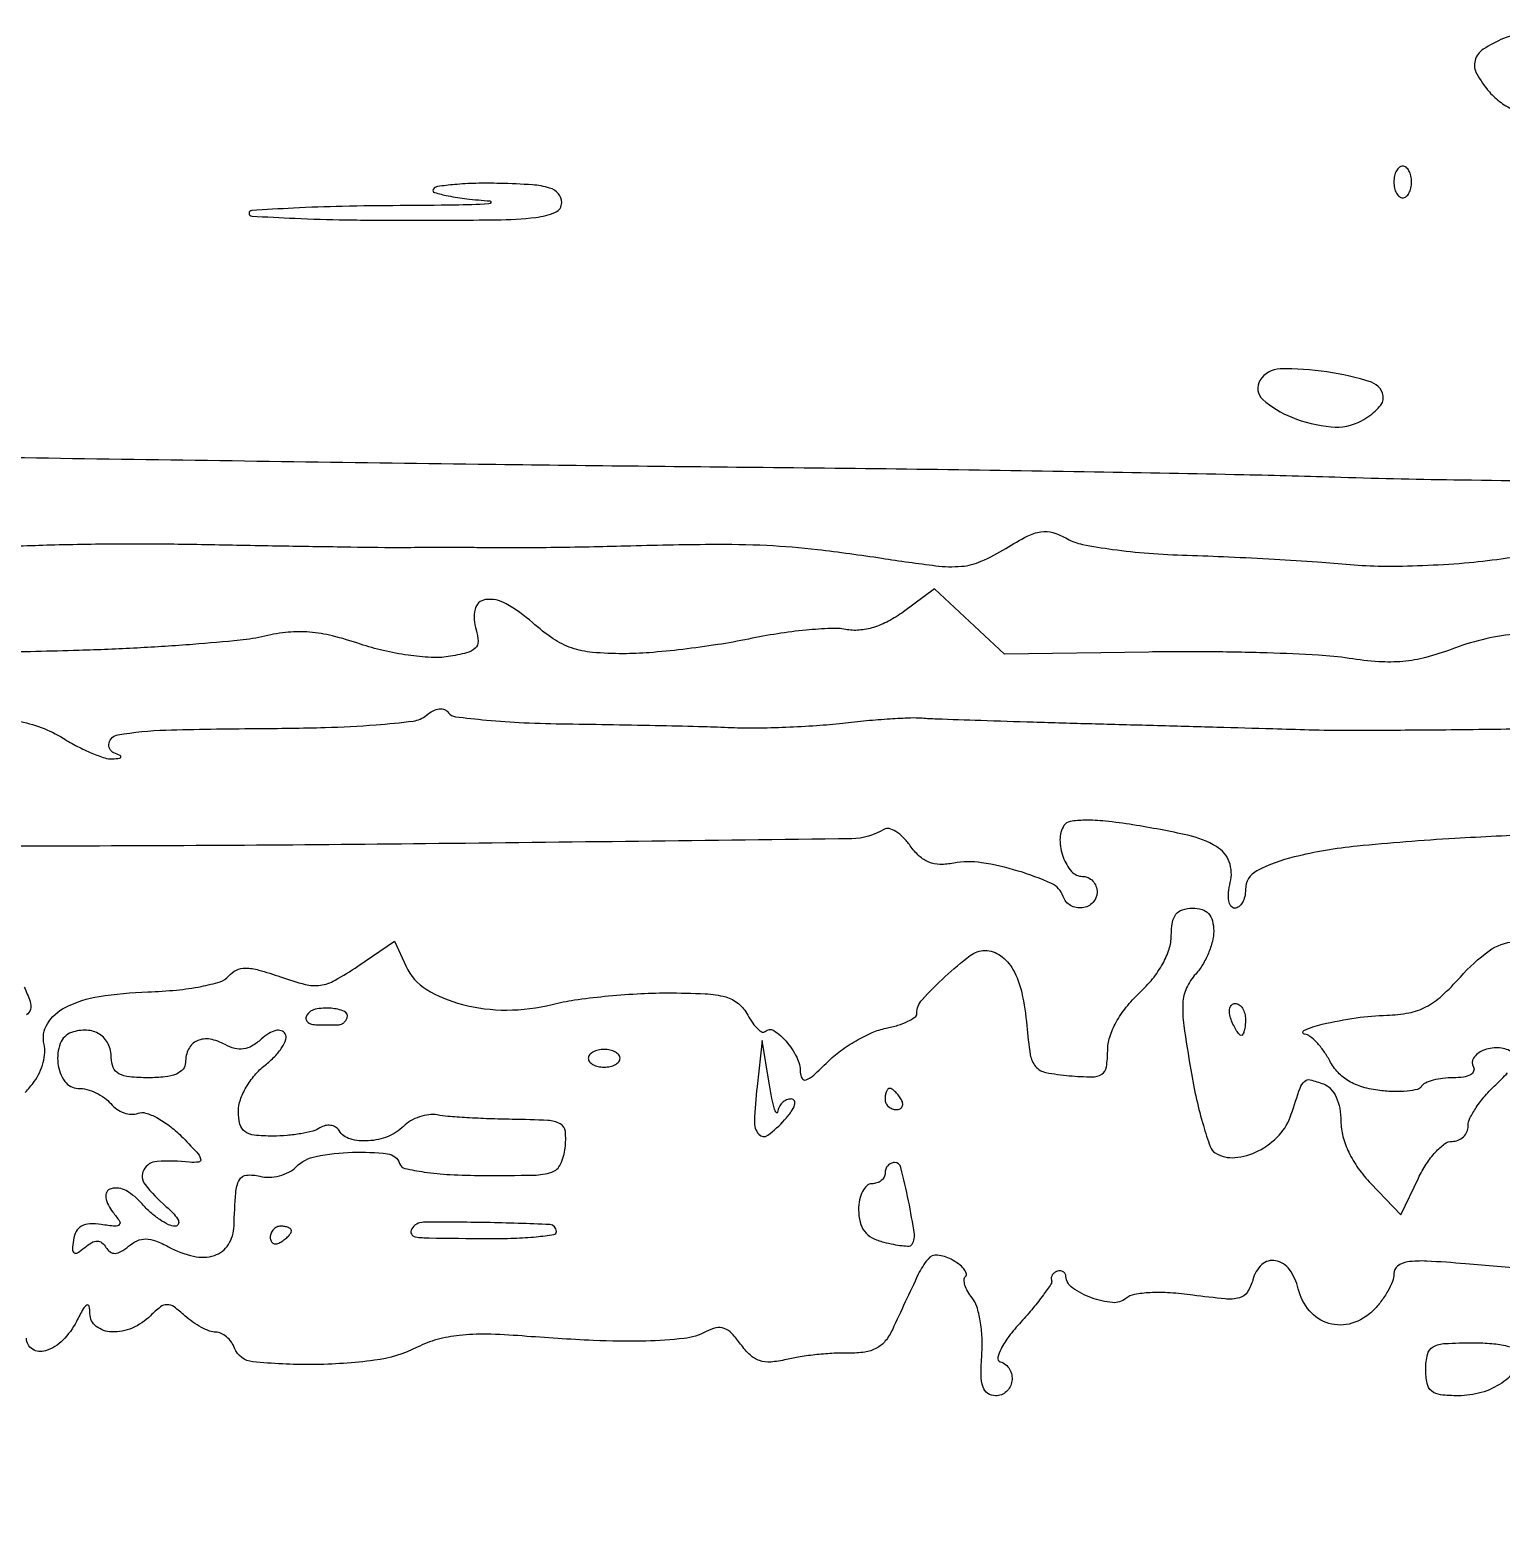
# Model space of a CAD drawing. Extents: x 0 to 5034, y 0 to 2560.
# Drawn here: x 2988.3 to 3127.1, y 2199.1 to 2338.9 of the extents above; entities that cross this region are included whole.
import ezdxf

# ---------------------------------------------------------------- set-up
doc = ezdxf.new("R2010")
doc.units = 0

msp = doc.modelspace()

# ---------------------------------------------------------------- linework, layer by layer
for points in [[(3315.229798, 2294.725646, 0.000021), (3228.5, 2295.347967, -0.000415)], [(3153.440625, 2296.014433, -0.0004), (3123.376065, 2296.368091, -0.005012), (3112, 2296.625099, 0.00301), (3102.836483, 2296.868833, 0.000885), (3088.771875, 2297.133297, 0.000889), (3072.949139, 2297.374683, 0.000955), (3057.5, 2297.553406, -0.0009), (3030.60954, 2297.861568, -0.000352), (2993.485669, 2298.380014, -0.000324), (2957.274275, 2298.934713, -0.001442), (2936, 2299.335761, 0.006301), (2933.728521, 2299.356503, 0.002222), (2930.471875, 2299.330727, 0.002205), (2926.892774, 2299.270703, 0.002587), (2923.5, 2299.18127, -0.011323), (2905.95273, 2299.025391, -0.000472), (2843.375512, 2299.945715, -0.000425)], [(2984.725244, 2290.059737, -0.00553), (2990.662749, 2290.276063, -0.00573), (2997.534437, 2290.371563, -0.005503), (3004.5, 2290.311871, 0.000576), (3011.211804, 2290.188201, 0.000765), (3017.314063, 2290.092136, 0.000539), (3022.431724, 2290.02492, 0.007754), (3024.25, 2290.031194, -0.003785), (3025.629967, 2290.046909, -0.001374), (3027.5875, 2290.049002, -0.001363), (3029.729844, 2290.039566, -0.001624), (3031.75, 2290.0186, 0.004724), (3034.121434, 2290.008687, 0.001758), (3037.454688, 2290.037965, 0.001742), (3041.089003, 2290.095331, 0.002105), (3044.5, 2290.175427, -0.004386), (3052.556016, 2290.327838, -0.014584), (3057.850554, 2290.227121, -0.017378), (3062.629037, 2289.829889, -0.008503), (3068.685915, 2289.009086, 0.006753), (3073.781708, 2288.300358, 0.050955), (3076.209547, 2288.244829, 0.084225), (3078.077277, 2288.71579, 0.034642), (3080.395701, 2289.93554, -0.018425), (3082.412476, 2291.081521, -0.082086), (3083.702271, 2291.503336, -0.114008), (3084.838801, 2291.418205, -0.05248), (3086.209786, 2290.827762, 0.080367), (3087.623242, 2290.309984, 0.013685), (3090.461526, 2289.842088, 0.014559), (3093.871229, 2289.476204, 0.012239), (3097.5, 2289.282591, -0.003937), (3101.412623, 2289.138929, -0.002925), (3105.731357, 2288.920975, -0.002956), (3109.803915, 2288.667392, -0.00668), (3112.883344, 2288.415991, 0.022186), (3115.889973, 2288.264165, 0.011052), (3119.703101, 2288.325231, 0.010949), (3123.657032, 2288.562805, 0.015822), (3127.135695, 2288.959514, -0.007464), (3131.550807, 2289.537913, -0.03887)], [(3128.263141, 2281.838806, 0.063489), (3122.455673, 2280.429921, -0.027092), (3120.028474, 2279.650713, -0.041695), (3117.856862, 2279.270949, -0.039487), (3115.568133, 2279.246115, -0.021388), (3112.768052, 2279.557789, 0.024619), (3109.880594, 2279.86032, 0.005853), (3105.048689, 2280.07044, 0.006006), (3099.485134, 2280.180284, 0.005899), (3093.88706, 2280.15751), (3080.27412, 2279.941514), (3076.965651, 2283.032087), (3073.657181, 2286.12266), (3070.735479, 2283.962552, -0.036896), (3069.325424, 2283.072851, -0.047816), (3067.914125, 2282.486842, -0.053009), (3066.550024, 2282.221548, -0.068871), (3065.279818, 2282.286841, 0.058211), (3063.886029, 2282.388198, 0.013603), (3061.544834, 2282.221921, 0.013845), (3058.844582, 2281.880437, 0.013193), (3056.123303, 2281.385619, -0.013112), (3053.206788, 2280.854811, -0.009323), (3049.914047, 2280.407026, -0.009421), (3046.753768, 2280.097357, -0.019711), (3044.28517, 2280, -0.0222), (3041.411449, 2280.127658, -0.060401), (3039.422278, 2280.550475, -0.06639), (3037.700647, 2281.409214, -0.031327), (3035.731699, 2282.930709, 0.049414), (3033.241846, 2284.71496, 0.164437), (3031.294832, 2285.103731, 0.321674), (3030.31552, 2284.189001, 0.126766), (3030.422956, 2282.242744, -0.070187), (3030.602465, 2281.179075, -0.212389), (3030.328545, 2280.515549, -0.130759), (3029.52489, 2280.075796, -0.021694), (3027.779968, 2279.727057, -0.052248), (3026.168192, 2279.647245, -0.021728), (3023.997058, 2279.861521, -0.021144), (3021.662238, 2280.296296, -0.024939), (3019.5, 2280.909294, 0.020235), (3016.858261, 2281.685139, 0.040491), (3014.712713, 2282.040754, 0.045346), (3012.702508, 2282.026047, 0.033194), (3010.5, 2281.660864, -0.032793), (3008.163623, 2281.271565, -0.005677), (3003.697886, 2280.876699, -0.006153), (2998.437689, 2280.536769, -0.005472), (2992.960888, 2280.310531, -0.003462), (2984.799957, 2280.11938, -0.029527)], [(2987.168734, 2273.641773, -0.048004), (2989.393251, 2273.04085, -0.048488), (2991.454421, 2272.028169, 0.018687), (2992.812168, 2271.257601, 0.020738), (2994.178037, 2270.618965, 0.020615), (2995.379019, 2270.174205, 0.092894), (2996.118034, 2270.078947, 0.013781), (2996.775887, 2270.134752, 0.31926), (2996.908516, 2270.253504, 0.350848), (2996.834518, 2270.405765, 0.015009), (2996.25, 2270.662281, -0.374129), (2995.787816, 2271.569331, -0.297791), (2996.62805, 2272.347675, -0.034768), (3001.135392, 2272.794518, -0.006111), (3009.654362, 2272.940074, 0.005319), (3016.168961, 2273.041057, 0.012886), (3020.974392, 2273.290719, 0.012157), (3024.482889, 2273.649799, 0.142559), (3025.730578, 2274.191362, -0.052748), (3026.354232, 2274.606522, -0.09172), (3026.946544, 2274.789095, -0.121262), (3027.449978, 2274.725694, -0.146049), (3027.826215, 2274.435698, 0.20877), (3028.462258, 2274.058669, 0.007254), (3031.386451, 2273.738803, 0.01244), (3034.927445, 2273.492076, 0.008249), (3039, 2273.37725, -0.001317), (3043.386693, 2273.314412, -0.001221), (3047.884375, 2273.227144, -0.001217), (3051.885641, 2273.129982, -0.004109), (3054.5, 2273.038624, 0.013474), (3056.810373, 2273.001188, 0.007337), (3059.646875, 2273.073302, 0.007306), (3062.530731, 2273.231218, 0.011501), (3065, 2273.459821, -0.006283), (3067.252345, 2273.692071, -0.006612), (3069.471875, 2273.86323, -0.00636), (3071.389202, 2273.961138, -0.029339), (3072.5, 2273.938518, 0.010794), (3073.853519, 2273.860694, 0.000617), (3078.025, 2273.716247, 0.000942), (3082.991621, 2273.559774, 0.000692), (3088.5, 2273.40425, -0.000123), (3094.336698, 2273.246098, -0.000116), (3100.296875, 2273.081751, -0.000115), (3105.582736, 2272.933556, -0.000399), (3109, 2272.834231, 0.007993), (3112.752856, 2272.782175, 0.001397), (3119.824648, 2272.816904, 0.001516), (3128.120587, 2272.905989, 0.00136)], [(3130.566872, 2262.934412, 0.005735), (3122.75, 2262.567637, 0.010168), (3113.5206, 2261.839859, 0.034995), (3107.603298, 2260.830287, 0.058941), (3104.073774, 2259.515072, 0.281166), (3103, 2257.756521, -0.056074), (3102.92441, 2257.084628, -0.075552), (3102.700653, 2256.515978, -0.094826), (3102.369723, 2256.134671, -0.168293), (3101.980948, 2256, -0.24992), (3101.63173, 2256.186182, -0.105974), (3101.428773, 2256.694285, -0.067664), (3101.402569, 2257.470527, -0.036148), (3101.568734, 2258.417835, 0.151249), (3101.462594, 2260.369977, 0.172115), (3100.26766, 2261.801886, 0.079125), (3097.548232, 2262.877217, 0.01562), (3092.379651, 2263.857297, 0.012416), (3089.780633, 2264.200602, 0.029572), (3087.835404, 2264.292821, 0.03742), (3086.464157, 2264.173829, 0.215776), (3085.872568, 2263.780802, 0.144157), (3085.499693, 2262.449145, 0.084318), (3085.801181, 2260.806934, 0.091477), (3086.589309, 2259.468729, 0.217354), (3087.616631, 2259, -0.10762), (3088.144422, 2258.885068, -0.099577), (3088.593635, 2258.559375, -0.095711), (3088.894823, 2258.072647, -0.091072), (3089, 2257.5, -0.196334), (3088.60225, 2256.526102, -0.169746), (3087.606344, 2256.033873, -0.162728), (3086.488419, 2256.260345, -0.183659), (3085.798331, 2257.105006, 0.20968), (3084.69582, 2258.32435, 0.031896), (3081.550441, 2259.503013, 0.035716), (3078.094289, 2260.288079, 0.085417), (3075.473511, 2260.239687, -0.051832), (3074.173415, 2260.128504, -0.091075), (3073.119213, 2260.342101, -0.091703), (3072.214543, 2260.91491, -0.053159), (3071.366144, 2261.887644, 0.04148), (3070.719417, 2262.665, 0.059023), (3070.019182, 2263.226692, 0.075604), (3069.373774, 2263.505076, 0.205281), (3068.891321, 2263.432833, -0.136018), (3065.853275, 2262.548704, -0.000431), (3025.652663, 2262.067992, -0.002587), (2989.182519, 2261.852044, -0.010522), (2967, 2262.302326, 0.015783)], [(2934.647086, 2196.681372, 0.000372), (2984.60265, 2196.26381, 0.000076), (3013.877148, 2196.045363, 0.000121), (3038.939529, 2195.868262, 0.000024), (3061.03293, 2195.718559, 0.005982)], [(2987.883404, 2238.597854, 0.024861), (2988.730212, 2239.639103, 0.050129), (2989.221386, 2240.471873, 0.042407), (2989.570116, 2241.433323, 0.044352), (2989.735881, 2242.373351, 0.085142), (2989.671863, 2243.133912, -0.205443), (2989.969468, 2245.084542, -0.136897), (2991.659683, 2246.634204, -0.078549), (2994.850153, 2247.667345, -0.031017), (2999.456334, 2248.103353, 0.015788), (3002.159152, 2248.276398, 0.024311), (3004.477549, 2248.612863, 0.025192), (3006.272954, 2249.058147, 0.147197), (3007.074815, 2249.590147, -0.108096), (3007.800129, 2250.15623, -0.116187), (3008.676531, 2250.348553, -0.065915), (3009.924152, 2250.163879, -0.015149), (3011.956406, 2249.515381, 0.022465), (3014.288714, 2248.80855, 0.097081), (3015.727447, 2248.728209, 0.09442), (3017.110152, 2249.195734, 0.02063), (3019.255061, 2250.52735), (3022.72978, 2252.888483), (3023.820435, 2250.494756, 0.150204), (3025.722324, 2248.351093, 0.073387), (3029.120682, 2246.912696, 0.064326), (3033.32028, 2246.383242, 0.060978), (3037.596677, 2246.920027, -0.025776), (3039.697587, 2247.33527, -0.011007), (3042.541594, 2247.682758, -0.010857), (3045.596553, 2247.921074, -0.014036), (3048.407636, 2248, -0.010216), (3052.036349, 2247.925851, -0.056484), (3053.963545, 2247.627267, -0.10771), (3055.15994, 2247.002663, -0.09621), (3056.045837, 2245.914354, 0.029348), (3056.512511, 2245.153317, 0.052531), (3056.992201, 2244.599411, 0.078903), (3057.411348, 2244.315948, 0.315525), (3057.700068, 2244.366735, -0.353916), (3058.502976, 2244.451416, -0.071561), (3059.663326, 2243.437575, -0.061112), (3060.666666, 2241.931678, -0.116943), (3061, 2240.525974, 0.13716), (3061.164744, 2239.936718, 0.360658), (3061.550326, 2239.803231, 0.094697), (3062.271442, 2240.243195, 0.012186), (3063.588068, 2241.497159, -0.038013), (3064.792093, 2242.530813, -0.027631), (3066.271271, 2243.496058, -0.028119), (3067.786058, 2244.259235, -0.05332), (3069.088068, 2244.667614, 0.025759), (3070.203493, 2244.951125, 0.037785), (3071.14462, 2245.322603, 0.042451), (3071.816085, 2245.721755, 0.241967), (3072, 2246.079545, -0.186557), (3072.491983, 2247.352241, -0.022089), (3074.666598, 2249.542045, -0.022947), (3077.030809, 2251.528626, -0.164699), (3078.42301, 2252, -0.157748), (3079.892381, 2251.524589, -0.109741), (3081.059323, 2250.211019, -0.073173), (3081.891463, 2248.011356, -0.031765), (3082.366308, 2244.912916, 0.015941), (3082.698214, 2242.17046, 0.138864), (3083.202884, 2241.065043, 0.169998), (3084.168724, 2240.499433, 0.026879), (3086.379071, 2240.189635, 0.017093), (3088.53025, 2240.079134, 0.149238), (3089.438758, 2240.339544, 0.212558), (3089.879961, 2241.018171, 0.039418), (3090, 2242.538425, -0.076171), (3090.19901, 2243.837191, -0.049592), (3090.795513, 2245.23557, -0.044272), (3091.744664, 2246.650745, -0.035055), (3093, 2248, 0.03528), (3094.239343, 2249.333263, 0.04287), (3095.191815, 2250.747563, 0.047807), (3095.798915, 2252.138809, 0.079145), (3096, 2253.40121, -0.041388), (3096.103239, 2254.646286, -0.123234), (3096.442397, 2255.425151, -0.15332), (3097.055458, 2255.854184, -0.076734), (3098, 2256, -0.073172), (3098.897783, 2255.867908, -0.134366), (3099.519719, 2255.478593, -0.126189), (3099.880953, 2254.806719, -0.06064), (3100, 2253.828741, -0.063106), (3099.87738, 2252.86107, -0.036236), (3099.501855, 2251.744845, -0.035612), (3098.953433, 2250.660274, -0.049091), (3098.304187, 2249.783629, 0.077033), (3097.438365, 2248.467284, 0.094388), (3097.089253, 2247.039589, 0.04807), (3097.183417, 2244.923086, 0.007326), (3097.837259, 2240.743465, 0.012225), (3098.387003, 2237.949488, 0.017093), (3099.023862, 2235.485289, 0.013487), (3099.666437, 2233.507015, 0.170675), (3100.151088, 2232.906623, 0.161678), (3102.003011, 2232.467158, 0.096047), (3104.204708, 2233.098114, 0.088547), (3106.165565, 2234.580234, 0.109003), (3107.321745, 2236.55452, -0.005399), (3108.151445, 2239.029781, -0.120711), (3108.559395, 2239.660002, -0.254708), (3109.11495, 2239.806153, -0.031221), (3110.356872, 2239.41655, -0.116843), (3111.030169, 2238.956873, -0.076088), (3111.554138, 2238.169629, -0.063827), (3111.888317, 2237.118729, -0.045131), (3112, 2235.88391, 0.066125), (3112.187625, 2234.471389, 0.04641), (3112.748758, 2232.966332, 0.042475), (3113.643809, 2231.454438, 0.035842), (3114.82926, 2230.021247), (3117.65852, 2227.060698), (3119.313081, 2230.530349, -0.033099), (3120.057927, 2231.858386, -0.040797), (3120.926993, 2232.98079, -0.045519), (3121.788215, 2233.766225, -0.163542), (3122.483821, 2234, 0.095215), (3123.062541, 2234.111214, 0.096964), (3123.554623, 2234.428737, 0.098792), (3123.884044, 2234.902599, 0.102998), (3124, 2235.459531, -0.116709), (3124.170797, 2236.181285, -0.031804), (3124.765421, 2237.200064, -0.030352), (3125.608394, 2238.302995, -0.02747), (3126.60569, 2239.335194, 0.023169), (3127.708744, 2240.457385, 0.07413)], [(3128.057803, 2242.464276, 0.134266), (3126.809475, 2242.832227, 0.102358), (3125.402518, 2242.569942, 0.145313), (3124.51766, 2241.858895, 0.2981), (3124.495635, 2241.007063, -0.243498), (3124.525167, 2240.618586, -0.170799), (3124.223644, 2240.288466, -0.086767), (3123.559268, 2240.068883, -0.036543), (3122.618034, 2240, 0.029815), (3121.624463, 2239.940702, 0.035884), (3120.70603, 2239.763153, 0.038762), (3119.976341, 2239.504885, 0.151021), (3119.619722, 2239.193714, -0.198792), (3119.219209, 2238.9049, -0.032525), (3118.256431, 2238.742344, -0.03152), (3117.033407, 2238.694356, -0.023108), (3115.678491, 2238.789369, -0.041071), (3114.06217, 2239.114176, -0.063861), (3112.758998, 2239.677411, -0.070682), (3111.73458, 2240.500131, -0.065502), (3110.948807, 2241.595655, 0.030628), (3110.376733, 2242.523239, 0.035908), (3109.722479, 2243.323005, 0.038749), (3109.083263, 2243.901872, 0.142576), (3108.58102, 2244.09968, -0.769611), (3108.519703, 2244.463478, -0.049475), (3110.232229, 2245.044397, -0.0207), (3113.450082, 2245.652497, -0.029858), (3116.335334, 2245.90032, 0.040604), (3118.408118, 2246.123268, 0.07276), (3120.022747, 2246.682776, 0.065124), (3121.524251, 2247.729755, 0.0268), (3123.269333, 2249.5, -0.053579), (3125.982088, 2251.972456, -0.146842), (3128.400311, 2252.829049, -0.15418)], [(2987.79393, 2248.552929, -0.024053), (2988.334294, 2247.197788, -0.142959), (2988.369979, 2246.44452, -0.203257), (2987.992188, 2245.93467, -0.056236)], [(3130.5, 2221.892809), (3123.75, 2222.453386, 0.007392), (3120.108197, 2222.701684, 0.048185), (3118.276791, 2222.622876, 0.131164), (3117.355142, 2222.233059, 0.23146), (3117, 2221.506982, -0.094319), (3116.863745, 2220.791094, -0.034998), (3116.41941, 2219.862086, -0.033163), (3115.779881, 2218.891044, -0.034188), (3115.023523, 2218.023523, -0.123236), (3113.043589, 2216.836252, -0.146463), (3110.872213, 2216.827415, -0.14486), (3109.036023, 2218.016063, -0.119755), (3107.975924, 2220.101989, 0.098876), (3107.153074, 2221.901227, 0.189775), (3105.837176, 2222.744046, 0.242115), (3104.541666, 2222.370793, 0.140773), (3103.695977, 2220.945415, -0.080446), (3103.182801, 2219.784833, -0.187917), (3102.423959, 2219.240306, -0.087283), (3101.081813, 2219.137026, -0.009838), (3098.037113, 2219.494896, 0.018356), (3095.880595, 2219.711205, 0.02825), (3094.005758, 2219.723912, 0.031583), (3092.52779, 2219.556407, 0.129905), (3091.717489, 2219.1805, -0.200485), (3090.447713, 2218.791882, -0.063154), (3088.47225, 2219.243738, -0.0637), (3086.696712, 2220.164122, -0.223069), (3086.065741, 2221.25, 0.107863), (3085.98261, 2221.516543, 0.126594), (3085.798999, 2221.70625, 0.12228), (3085.541164, 2221.787855, 0.096529), (3085.25, 2221.75, 0.076691), (3084.978206, 2221.610282, 0.089662), (3084.777763, 2221.401087, 0.100761), (3084.67875, 2221.156285, 0.126989), (3084.695575, 2220.913274, -0.23025), (3084.646818, 2220.542815, -0.011525), (3083.929712, 2219.509158, -0.016589), (3082.978807, 2218.290858, -0.011056), (3081.813743, 2216.957218, 0.02123), (3080.679639, 2215.60444, 0.044098), (3079.940452, 2214.44381, 0.070408), (3079.643051, 2213.598705, 0.378356), (3079.868168, 2213.210611, -0.180173), (3080.738158, 2212.509567, -0.170015), (3080.964055, 2211.390561, -0.174567), (3080.442262, 2210.396231, -0.187627), (3079.423531, 2210, -0.151194), (3078.688836, 2210.227361, -0.163953), (3078.239543, 2210.823868, -0.080405), (3078.057927, 2211.948763, -0.017922), (3078.128676, 2213.900352, 0.029922), (3078.148267, 2215.499291, 0.030519), (3077.976104, 2217.078462, 0.032048), (3077.655792, 2218.42411, 0.099063), (3077.213821, 2219.242361, -0.04123), (3076.79821, 2219.836617, -0.057596), (3076.5383, 2220.430017, -0.072694), (3076.460647, 2220.934812, -0.200863), (3076.594322, 2221.260989, 0.285237), (3076.664502, 2221.561149, 0.09398), (3076.432035, 2221.973408, 0.060704), (3075.933642, 2222.436486, 0.03402), (3075.23164, 2222.87603, 0.100251), (3073.941246, 2223.263297, 0.246616), (3073.053767, 2222.896568, 0.063029), (3072.133024, 2221.458392, 0.002961), (3069.686921, 2216.230749, -0.064152), (3069.022711, 2215.170988, -0.098331), (3068.187294, 2214.486002, -0.087162), (3067.077084, 2214.121953, -0.041447), (3065.570717, 2214.031266, 0.019431), (3064.190499, 2214.008988, 0.012061), (3062.574989, 2213.880907, 0.012095), (3060.984283, 2213.677106, 0.021313), (3059.684566, 2213.421432, -0.039554), (3058.208756, 2213.186616, -0.101329), (3057.140377, 2213.318962, -0.108978), (3056.256937, 2213.851306, -0.050134), (3055.375398, 2214.874432, 0.038624), (3054.557195, 2215.869386, 0.114917), (3053.821943, 2216.347466, 0.140587), (3053.043646, 2216.400755, 0.070219), (3052.108927, 2216.058296, -0.094421), (3050.032552, 2215.408909, -0.022691), (3046.417, 2215.157386, -0.018077), (3041.456419, 2215.217259, -0.007524), (3034.772251, 2215.640717, 0.014282), (3031.398882, 2215.808693, 0.031875), (3028.833432, 2215.699503, 0.040725), (3026.742935, 2215.30251, 0.048454), (3024.868613, 2214.584342, -0.083023), (3020.834682, 2213.349426, -0.031638), (3014.950211, 2212.947774, -0.025375), (3009.33994, 2213.205155, -0.284256), (3007.638374, 2214.5, 0.064519), (3007.328578, 2215.073513, 0.061564), (3006.878577, 2215.559375, 0.066322), (3006.362853, 2215.888683, 0.109389), (3005.860125, 2216, -0.090388), (3005.280488, 2216.105648, -0.031961), (3004.508479, 2216.454556, -0.030484), (3003.690622, 2216.955225, -0.031334), (3002.947595, 2217.547426, 0.027011), (3001.918109, 2218.382583, 0.158187), (3001.263956, 2218.594852, 0.166946), (3000.629234, 2218.376848, 0.030939), (2999.690283, 2217.547426, -0.094926), (2997.975022, 2216.383714, -0.111033), (2996.045336, 2216.021259, -0.156493), (2994.582629, 2216.548503, -0.23044), (2993.985258, 2217.75, 0.048393), (2993.91165, 2218.447554, 0.512838), (2993.69051, 2218.546634, 0.134153), (2993.339778, 2218.19037, 0.010618), (2992.710141, 2217.008858, -0.079667), (2991.434209, 2215.249246, -0.115597), (2989.809249, 2214.243472, -0.225448), (2988.570507, 2214.392103, -0.257447), (2988, 2215.426676, 0.064121)], [(3064.867978, 2195.745594, -0.000065), (3075.4875, 2195.751873, -0.000172), (3087.83119, 2195.753306, -0.000114), (3102, 2195.746828, -0.000762), (3147.695655, 2195.64583, -0.001838)]]:
    msp.add_lwpolyline(points, format="xyb")
for points in [[(3127.352327, 2338.03023, 0.046312), (3125.429105, 2337.015623, 0.18489), (3124.660906, 2335.955658, 0.194574), (3124.817094, 2334.690798, 0.051857), (3126.004716, 2332.994562, 0.057418), (3127.108974, 2331.982956, 0.058402), (3128.408323, 2331.255718, 0.053589), (3129.939149, 2330.804715, 0.037211), (3131.73396, 2330.615485, 0.018096), (3134.143289, 2330.628817, 0.192102), (3135.02184, 2331.022527, 0.179017), (3135.421047, 2331.927051, 0.015339), (3135.5, 2334.5, 0.017144), (3135.417606, 2336.902295, 0.13851), (3135.049365, 2337.930721, 0.186351), (3134.247581, 2338.459714, 0.036216), (3132.5, 2338.710153, 0.02905), (3131.194221, 2338.725632, 0.021277), (3129.750371, 2338.597114, 0.021626), (3128.389137, 2338.357042, 0.043797)], [(3117, 2324.5, 0.053595), (3117.06169, 2323.926139, 0.073362), (3117.244792, 2323.440625, 0.093122), (3117.515341, 2323.114688, 0.17482), (3117.833333, 2323, 0.17482), (3118.151326, 2323.114688, 0.093122), (3118.421875, 2323.440625, 0.073362), (3118.604977, 2323.926139, 0.053595), (3118.666667, 2324.5, 0.053595), (3118.604977, 2325.073861, 0.073362), (3118.421875, 2325.559375, 0.093122), (3118.151326, 2325.885312, 0.17482), (3117.833333, 2326, 0.17482), (3117.515341, 2325.885312, 0.093122), (3117.244792, 2325.559375, 0.073362), (3117.06169, 2325.073861, 0.053595)], [(3026.375918, 2323.800729, 0.496249), (3026.489318, 2323.507201, 0.020125), (3027.768539, 2323.193344, 0.021587), (3029.536426, 2322.913145, 0.011807), (3031.722335, 2322.714988, -0.504593), (3031.816055, 2322.568572, -0.296411), (3031.617194, 2322.423817, -0.009587), (3028.393966, 2322.31508, -0.002549), (3023.251089, 2322.26647, 0.004348), (3017.787379, 2322.195162, 0.007238), (3013.187476, 2322.028469, 0.002094), (3009.255092, 2321.812413, 0.396538), (3009.001089, 2321.543387, 0.399361), (3009.254991, 2321.275318, 0.001958), (3013.333132, 2321.076532, 0.006997), (3018.09428, 2320.929865, 0.0042), (3023.75, 2320.882353, 0.002774), (3032.327634, 2320.929935, 0.025457), (3036.045049, 2321.160698, 0.071615), (3037.896187, 2321.644992, 0.301663), (3038.5, 2322.554726, 0.18244), (3038.184862, 2323.389655, 0.1381), (3037.355632, 2323.92646, 0.058692), (3035.731716, 2324.226661, 0.010554), (3032.653583, 2324.363549, 0.011323), (3030.382083, 2324.365114, 0.016866), (3028.397872, 2324.254507, 0.011972), (3026.791429, 2324.07162, 0.22385)], [(3104.364959, 2305.7815, 0.363517), (3104.623532, 2303.995216, 0.088129), (3107.362143, 2302.301409, 0.070151), (3111.074894, 2301.400587, 0.148414), (3113.951031, 2301.973793, 0.034757), (3114.735191, 2302.466386, 0.041028), (3115.398115, 2303.038934, 0.045507), (3115.860423, 2303.60429, 0.149731), (3116, 2304.059935, 0.324788), (3114.881141, 2305.600681, 0.041959), (3110.675414, 2306.588823, 0.041588), (3106.273471, 2306.869913, 0.254773)], [(3014.444954, 2245.910933, 0.158234), (3014.360563, 2245.565646, 0.191241), (3014.505305, 2245.267587, 0.126796), (3014.88443, 2245.066068, 0.059147), (3015.440983, 2245), (3016.688914, 2245), (3017.5, 2245, 0.114011), (3017.709794, 2245.048468, 0.065984), (3017.926563, 2245.19231, 0.060583), (3018.117138, 2245.404347, 0.061664), (3018.25, 2245.654671, 0.406555), (3017.990025, 2246.256924, 0.081115), (3016.730658, 2246.550631, 0.06433), (3015.240508, 2246.459265, 0.209878)], [(3103, 2245.5, -0.024748), (3102.971531, 2244.925176, -0.039339), (3102.884553, 2244.440625, -0.046727), (3102.758929, 2244.096084, -0.289661), (3102.606989, 2244, -0.222225), (3102.420671, 2244.087111, -0.030693), (3102.160341, 2244.440625, -0.030395), (3101.887494, 2244.925442, -0.02136), (3101.638374, 2245.5, -0.055937), (3101.488865, 2246.074366, -0.100118), (3101.516384, 2246.559375, -0.147206), (3101.710807, 2246.877514, -0.184534), (3102.031385, 2247, -0.152681), (3102.400789, 2246.884506, -0.098158), (3102.715469, 2246.559375, -0.08088), (3102.92777, 2246.073532, -0.062722)], [(2992.25, 2244.269359, 0.223801), (2991.189862, 2243.229027, 0.118809), (2990.968591, 2241.362124, 0.123935), (2991.622024, 2239.652874, 0.244461), (2992.877555, 2239, -0.06529), (2993.684099, 2238.894231, -0.044418), (2994.554774, 2238.576836, -0.044438), (2995.355154, 2238.110923, -0.065616), (2995.950668, 2237.559441, 0.069466), (2996.511056, 2237.04841, 0.065416), (2997.201116, 2236.697876, 0.069857), (2997.910863, 2236.554094, 0.107106), (2998.528643, 2236.649365, -0.168102), (2999.241742, 2236.673133, -0.046643), (3000.29072, 2236.238274, -0.041536), (3001.460404, 2235.489809, -0.033297), (3002.585935, 2234.504974, -0.007548), (3004.057948, 2232.987833, -0.111603), (3004.432465, 2232.352894, -0.463506), (3004.241865, 2232.047134, -0.062916), (3003.380405, 2232.030204, 0.040308), (3000.319501, 2232.108106, 0.261842), (2999.066935, 2231.309992, 0.29777), (2999.188102, 2229.929084, 0.047538), (3001.15301, 2227.867295, -0.025461), (3001.925371, 2227.125282, -0.080097), (3002.326818, 2226.531726, -0.239952), (3002.313822, 2226.17269, -0.272354), (3002.020305, 2226, -0.112916), (3001.402493, 2226.141324, -0.035978), (3000.579341, 2226.614471, -0.033819), (2999.709458, 2227.291294, -0.031889), (2998.920367, 2228.091817, 0.082624), (2997.398575, 2229.351582, 0.202932), (2995.986417, 2229.53071, 0.391316), (2995.486936, 2228.717035, 0.124963), (2996.154621, 2227.313693, -0.023931), (2996.779619, 2226.482737, -0.35215), (2996.752285, 2226.142469, -0.230663), (2996.361545, 2225.995364, -0.013357), (2995.057042, 2226.152721, 0.047263), (2993.963731, 2226.209957, 0.116864), (2993.196034, 2225.993498, 0.14306), (2992.700912, 2225.492108, 0.086355), (2992.434156, 2224.694193, 0.023834), (2992.342431, 2223.804134, 0.266019), (2992.496305, 2223.497393, 0.300028), (2992.819676, 2223.496464, 0.028166), (2993.491265, 2223.992751, -0.042005), (2994.153137, 2224.454129, -0.131041), (2994.673027, 2224.594775, -0.171493), (2995.108321, 2224.442716, -0.085575), (2995.5, 2224, 0.097759), (2995.897313, 2223.572206, 0.170502), (2996.355953, 2223.435508, 0.122156), (2996.913798, 2223.602703, 0.039626), (2997.623116, 2224.102178, -0.065939), (2998.452578, 2224.623406, -0.111103), (2999.253086, 2224.792397, -0.088765), (3000.172839, 2224.615209, -0.031014), (3001.402652, 2224.052099, 0.066031), (3003.770483, 2223.162119, 0.134757), (3005.739156, 2223.241385, 0.17813), (3007.044113, 2224.25564, 0.132195), (3007.578956, 2226.017888, -0.009555), (3007.738512, 2229.149373, -0.102777), (3008.081334, 2230.365102, -0.258873), (3008.76495, 2230.81738, -0.083603), (3010.017591, 2230.705651, 0.072758), (3010.893974, 2230.608398, 0.05441), (3011.85699, 2230.7475, 0.054902), (3012.757084, 2231.08821, 0.078623), (3013.446162, 2231.589019, -0.150048), (3015.321117, 2232.583144, -0.039236), (3018.745075, 2232.96553, -0.036698), (3022.060249, 2232.830934, -0.291647), (3023.197057, 2231.90883, 0.260836), (3023.701691, 2231.449215, 0.021449), (3025.516284, 2231.108604, 0.022732), (3027.962493, 2230.870083, 0.0118), (3031.03039, 2230.78372, 0.005312), (3035.864424, 2230.813109, 0.076289), (3037.554119, 2231.101392, 0.207396), (3038.383161, 2231.843706, 0.078054), (3038.816422, 2233.37489, 0.053829), (3038.835673, 2234.926864, 0.250092), (3038.35708, 2235.649003, 0.112617), (3037.190517, 2235.973235, 0.008104), (3033.816422, 2236.076511, -0.005284), (3031.651611, 2236.130555, -0.005707), (3029.543268, 2236.229596, -0.005405), (3027.737586, 2236.354686, -0.027208), (3026.735128, 2236.49021, 0.078417), (3025.955648, 2236.515369, 0.050619), (3025.073412, 2236.313075, 0.049655), (3024.227968, 2235.929645, 0.065189), (3023.556556, 2235.413699, -0.102656), (3022.108094, 2234.463049, -0.077856), (3020.249172, 2234.045779, -0.086006), (3018.53112, 2234.228891, -0.186998), (3017.489919, 2235.016312, 0.117879), (3017.159447, 2235.344904, 0.102998), (3016.699422, 2235.508978, 0.094869), (3016.179438, 2235.481995, 0.083845), (3015.680902, 2235.266312, -0.079232), (3015.01363, 2234.970339, -0.022025), (3013.892289, 2234.725104, -0.021649), (3012.581027, 2234.556377, -0.021173), (3011.250294, 2234.5, -0.025325), (3009.492876, 2234.58907, -0.132262), (3008.595387, 2234.931276, -0.181007), (3008.14197, 2235.615271, -0.056843), (3008.000294, 2236.85608, -0.084309), (3008.179752, 2237.913598, -0.047257), (3008.725722, 2239.101679, -0.044831), (3009.535118, 2240.247981, -0.05001), (3010.509528, 2241.186155, 0.034102), (3011.426005, 2242.014107, 0.049278), (3012.103046, 2242.869652, 0.061006), (3012.468937, 2243.62883, 0.223836), (3012.410251, 2244.145218, 0.180461), (3012.040676, 2244.432131, 0.131942), (3011.516866, 2244.453461, 0.086695), (3010.867565, 2244.183043, 0.042019), (3010.150095, 2243.635835, -0.050805), (3009.285907, 2243.000377, -0.096222), (3008.47432, 2242.712681, -0.102224), (3007.647828, 2242.758125, -0.062967), (3006.741453, 2243.124814, 0.083225), (3005.318915, 2243.63465, 0.151382), (3004.104557, 2243.485252, 0.173689), (3003.296309, 2242.706459, 0.115512), (3003, 2241.440983, -0.177291), (3002.768641, 2240.809008, -0.120165), (3002.142776, 2240.352927, -0.071689), (3001.070008, 2240.081944, -0.026079), (2999.5, 2240, -0.022944), (2997.714566, 2240.081973, -0.101355), (2996.712227, 2240.385215, -0.170911), (2996.187245, 2240.964285, -0.099803), (2996, 2241.893011, 0.11156), (2995.706846, 2243.190541, 0.141321), (2994.895096, 2244.10644, 0.132824), (2993.676802, 2244.48427, 0.093331)], [(3056.923512, 2239.175246, 0.017147), (3056.666122, 2235.910335, 0.185523), (3057.077933, 2234.677951, 0.402252), (3057.942482, 2234.57674, 0.046753), (3059.521341, 2236.023581, 0.028394), (3060.151362, 2236.804601, 0.078101), (3060.468547, 2237.435045, 0.195341), (3060.439099, 2237.823967, 0.284688), (3060.154988, 2238, 0.104067), (3059.703268, 2237.904953, 0.088282), (3059.297593, 2237.632812, 0.085255), (3058.999684, 2237.227389, 0.087868), (3058.858095, 2236.75, -0.667101), (3058.736252, 2236.714812, -0.098975), (3058.566635, 2237.042188, -0.022122), (3058.325569, 2238.042465, -0.007728), (3058.065161, 2239.5), (3057.414133, 2243.5)], [(3041, 2241.833333, 0.17482), (3041.114688, 2241.515341, 0.093122), (3041.440625, 2241.244792, 0.073362), (3041.926139, 2241.06169, 0.053595), (3042.5, 2241, 0.053595), (3043.073861, 2241.06169, 0.073362), (3043.559375, 2241.244792, 0.093122), (3043.885312, 2241.515341, 0.17482), (3044, 2241.833333, 0.17482), (3043.885312, 2242.151326, 0.093122), (3043.559375, 2242.421875, 0.073362), (3043.073861, 2242.604977, 0.053595), (3042.5, 2242.666667, 0.053595), (3041.926139, 2242.604977, 0.073362), (3041.440625, 2242.421875, 0.093122), (3041.114688, 2242.151326, 0.17482)], [(3069, 2238, 0.105053), (3069.081062, 2237.618444, 0.099167), (3069.311086, 2237.29375, 0.09642), (3069.654762, 2237.076123, 0.093332), (3070.059017, 2237, 0.108972), (3070.413961, 2237.078288, 0.182303), (3070.6254, 2237.29375, 0.161196), (3070.656512, 2237.6179, 0.082592), (3070.5, 2238, 0.029505), (3070.231006, 2238.382774, 0.035638), (3069.933975, 2238.70625, 0.038439), (3069.65171, 2238.934461, 0.151918), (3069.440983, 2239, 0.210953), (3069.272352, 2238.92554, 0.081139), (3069.129539, 2238.70625, 0.061769), (3069.032345, 2238.382849, 0.042167)], [(3069, 2231, -0.124206), (3068.903776, 2230.618619, -0.10078), (3068.632812, 2230.29375, -0.090584), (3068.227503, 2230.075441, -0.078509), (3067.75, 2230, 0.188207), (3067.272722, 2229.813749, 0.089138), (3066.867188, 2229.279038, 0.068956), (3066.592186, 2228.484904, 0.048957), (3066.5, 2227.545662, 0.059177), (3066.637849, 2226.385021, 0.106389), (3067.051744, 2225.524706, 0.106744), (3067.781765, 2224.912655, 0.059855), (3068.867999, 2224.496994, 0.013329), (3069.792775, 2224.290925, 0.019931), (3070.610921, 2224.164982, 0.015543), (3071.273807, 2224.110639, 0.240596), (3071.476077, 2224.201332, 0.208592), (3071.760604, 2225.246502, 0.013769), (3071.21084, 2228.391949, 0.011693), (3070.496519, 2231.528057, 0.343492), (3069.890594, 2232, 0.111515), (3069.550848, 2231.923273, 0.100077), (3069.261612, 2231.70625, 0.094583), (3069.067585, 2231.381822, 0.087821)], [(3011, 2224.940983, 0.108972), (3011.078288, 2224.586039, 0.182303), (3011.29375, 2224.3746, 0.161196), (3011.6179, 2224.343488, 0.082592), (3012, 2224.5, 0.029505), (3012.382774, 2224.768994, 0.035638), (3012.70625, 2225.066025, 0.038439), (3012.934461, 2225.34829, 0.151918), (3013, 2225.559017, 0.210953), (3012.92554, 2225.727648, 0.081139), (3012.70625, 2225.870461, 0.061769), (3012.382849, 2225.967655, 0.042167), (3012, 2226, 0.105053), (3011.618444, 2225.918938, 0.099167), (3011.29375, 2225.688914, 0.09642), (3011.076123, 2225.345238, 0.093332)], [(3024.344738, 2225.75, 0.243578), (3024.30826, 2225.264511, 0.266162), (3024.682283, 2224.981545, 0.028863), (3025.99526, 2224.889874, 0.000862), (3031.5, 2224.833333, 0.010313), (3033.992205, 2224.863436, 0.017076), (3036.090768, 2225.003937, 0.011134), (3037.756836, 2225.210355, 0.372009), (3038.000486, 2225.492126, 0.402119), (3037.364302, 2226.156159, 0.005817), (3031.392897, 2226.338435, 0.006558), (3025.451088, 2226.372699, 0.258167)], [(3129, 2213.928571, -0.158993), (3128.530228, 2212.488583, -0.088955), (3127.184709, 2211.202904, -0.076314), (3125.246192, 2210.307083, -0.070253), (3123.071429, 2210, -0.028561), (3121.407883, 2210.095102, -0.143212), (3120.557143, 2210.453488, -0.175644), (3120.128229, 2211.169246, -0.048068), (3120, 2212.5, -0.058662), (3120.165617, 2213.906761, -0.210352), (3120.7, 2214.611111, -0.114574), (3121.820113, 2214.931926, -0.012699), (3124.5, 2215, -0.021622), (3126.252982, 2214.924158, -0.036834), (3127.7, 2214.690476, -0.043621), (3128.722765, 2214.350487, -0.299143)]]:
    msp.add_lwpolyline(points, format="xyb", close=True)

doc.saveas('drawing.dxf')
